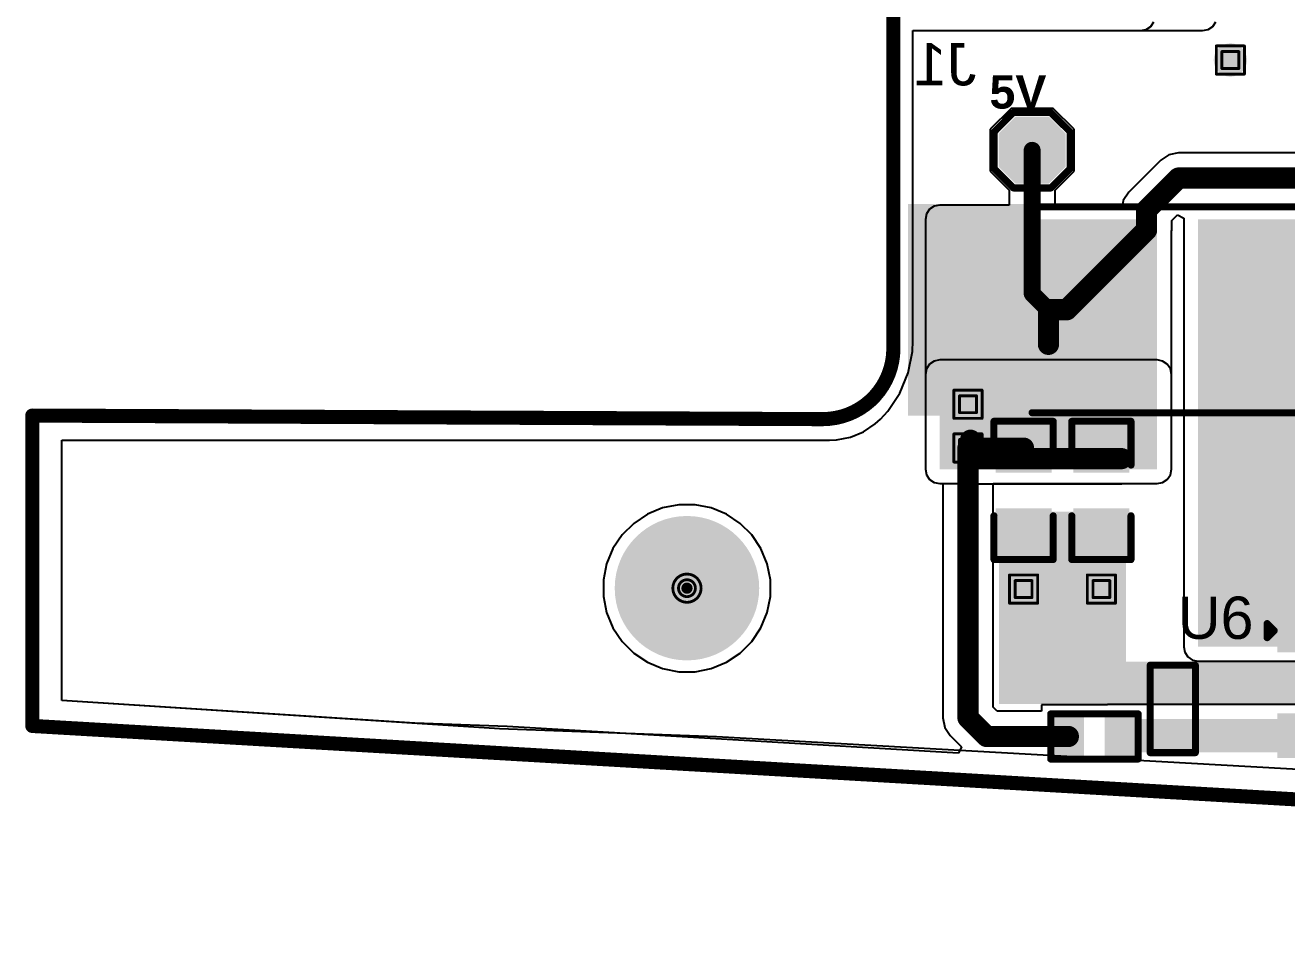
# Model space of a CAD drawing. Header units: inches. Extents: x 0 to 355, y -10 to 78.
# Drawn here: x -0.13 to 22.57, y -3.85 to 12.62 of the extents above; entities that cross this region are included whole.
import ezdxf

# ---------------------------------------------------------------- set-up
doc = ezdxf.new("R2010")
doc.units = ezdxf.units.IN
for name, color, linetype in [('Board Outline', 216, 'Continuous'), ('Bottom Layer', 5, 'Continuous'), ('Bottom Overlay', 54, 'Continuous'), ('Bottom Solder', 6, 'Continuous'), ('Drill Drawing', 1, 'Continuous'), ('Pad Holes', 156, 'Continuous'), ('Top Layer', 1, 'Continuous'), ('Top Overlay', 2, 'Continuous'), ('Top Paste', 8, 'Continuous'), ('Top Solder', 216, 'Continuous'), ('Via Holes', 16, 'Continuous')]:
    doc.layers.add(name, color=color, linetype=linetype)
doc.styles.add('Arial', font='', dxfattribs={"height": 0.2})
doc.styles.add('Arial_Bold', font='', dxfattribs={"height": 0.2})
doc.styles.get('Arial').set_extended_font_data('Arial')
doc.styles.get('Arial_Bold').set_extended_font_data('Arial', bold=True)

# ---------------------------------------------------------------- blocks, each defined once
blk = doc.blocks.new('SMB__7')
at = {"layer": 'Top Layer'}
for points in [[(-3.7, -1.2), (-3.7, 1.2), (-0.9, 1.2), (-0.9, -1.2)], [(0.9, -1.2), (0.9, 1.2), (3.7, 1.2), (3.7, -1.2)]]:
    blk.add_hatch(color=1, dxfattribs=at).paths.add_polyline_path(points)
at = {"layer": 'Top Overlay'}
for points in [[(2.591, 1.245), (4.826, 1.245), (4.826, 1.905), (2.591, 1.905)], [(3.734, -1.651), (4.826, -1.651), (4.826, 1.346), (3.734, 1.346)], [(2.591, -1.905), (4.826, -1.905), (4.826, -1.245), (2.591, -1.245)]]:
    blk.add_hatch(color=2, dxfattribs=at).paths.add_polyline_path(points)
at = {"layer": 'Top Paste'}
for points in [[(-3.7, -1.2), (-3.7, 1.2), (-0.9, 1.2), (-0.9, -1.2)], [(0.9, -1.2), (0.9, 1.2), (3.7, 1.2), (3.7, -1.2)]]:
    blk.add_hatch(color=8, dxfattribs=at).paths.add_polyline_path(points)
at = {"layer": 'Top Solder'}
for points in [[(-3.802, -1.302), (-3.802, 1.302), (-0.798, 1.302), (-0.798, -1.302)], [(0.798, -1.302), (0.798, 1.302), (3.802, 1.302), (3.802, -1.302)]]:
    blk.add_hatch(color=216, dxfattribs=at).paths.add_polyline_path(points)
at = {"layer": 'Top Overlay'}
for points in [[(2.591, 1.854, 0.127, 0.127, 0), (-2.21, 1.854, 0.127, 0.127, 0)], [(-2.21, 1.854, 0.127, 0.127, 0), (-2.21, 1.397, 0.127, 0.127, 0)], [(-2.21, -1.397, 0.127, 0.127, 0), (-2.21, -1.854, 0.127, 0.127, 0)], [(2.591, -1.854, 0.127, 0.127, 0), (-2.21, -1.854, 0.127, 0.127, 0)]]:
    blk.add_lwpolyline(points, format="xyseb", dxfattribs=at)
for points in [[(-2.242, 1.854, 0.0635, 0.0635, 1), (-2.178, 1.854, 0.0635, 0.0635, 1)], [(-2.242, 1.854, 0.0635, 0.0635, 1), (-2.178, 1.854, 0.0635, 0.0635, 1)], [(2.559, 1.854, 0.0635, 0.0635, 1), (2.623, 1.854, 0.0635, 0.0635, 1)], [(-2.242, 1.397, 0.0635, 0.0635, 1), (-2.178, 1.397, 0.0635, 0.0635, 1)], [(-2.242, -1.397, 0.0635, 0.0635, 1), (-2.178, -1.397, 0.0635, 0.0635, 1)], [(-2.242, -1.854, 0.0635, 0.0635, 1), (-2.178, -1.854, 0.0635, 0.0635, 1)], [(-2.242, -1.854, 0.0635, 0.0635, 1), (-2.178, -1.854, 0.0635, 0.0635, 1)], [(2.559, -1.854, 0.0635, 0.0635, 1), (2.623, -1.854, 0.0635, 0.0635, 1)]]:
    blk.add_lwpolyline(points, format="xyseb", close=True, dxfattribs=at)
blk = doc.blocks.new('R___0402_12')
at = {"layer": 'Top Layer'}
for points in [[(-0.699, -0.318), (-0.699, 0.317), (-0.241, 0.317), (-0.241, -0.318)], [(0.241, -0.318), (0.241, 0.317), (0.699, 0.317), (0.699, -0.318)]]:
    blk.add_hatch(color=1, dxfattribs=at).paths.add_polyline_path(points)
at = {"layer": 'Top Paste'}
for points in [[(-0.699, -0.318), (-0.699, 0.317), (-0.241, 0.317), (-0.241, -0.318)], [(0.241, -0.318), (0.241, 0.317), (0.699, 0.317), (0.699, -0.318)]]:
    blk.add_hatch(color=8, dxfattribs=at).paths.add_polyline_path(points)
at = {"layer": 'Top Solder'}
for points in [[(-0.754, -0.373), (-0.754, 0.373), (-0.186, 0.373), (-0.186, -0.373)], [(0.186, -0.373), (0.186, 0.373), (0.754, 0.373), (0.754, -0.373)]]:
    blk.add_hatch(color=216, dxfattribs=at).paths.add_polyline_path(points)
at = {"layer": 'Top Overlay'}
for points in [[(0.787, 0.406, 0.127, 0.127, 0), (-0.787, 0.406, 0.127, 0.127, 0)], [(-0.787, -0.406, 0.127, 0.127, 0), (-0.787, 0.406, 0.127, 0.127, 0)], [(0.787, -0.406, 0.127, 0.127, 0), (0.787, 0.406, 0.127, 0.127, 0)], [(0.787, -0.406, 0.127, 0.127, 0), (-0.787, -0.406, 0.127, 0.127, 0)], [(0.813, -0.432, 0.00323, 0.00323, 0), (-0.813, -0.432, 0.00323, 0.00323, 0)]]:
    blk.add_lwpolyline(points, format="xyseb", dxfattribs=at)
for points in [[(-0.819, 0.406, 0.0635, 0.0635, 1), (-0.756, 0.406, 0.0635, 0.0635, 1)], [(-0.819, 0.406, 0.0635, 0.0635, 1), (-0.756, 0.406, 0.0635, 0.0635, 1)], [(0.756, 0.406, 0.0635, 0.0635, 1), (0.819, 0.406, 0.0635, 0.0635, 1)], [(0.756, 0.406, 0.0635, 0.0635, 1), (0.819, 0.406, 0.0635, 0.0635, 1)], [(-0.819, -0.406, 0.0635, 0.0635, 1), (-0.756, -0.406, 0.0635, 0.0635, 1)], [(-0.819, -0.406, 0.0635, 0.0635, 1), (-0.756, -0.406, 0.0635, 0.0635, 1)], [(-0.814, -0.432, 0.00161, 0.00161, 1), (-0.812, -0.432, 0.00161, 0.00161, 1)], [(0.756, -0.406, 0.0635, 0.0635, 1), (0.819, -0.406, 0.0635, 0.0635, 1)], [(0.756, -0.406, 0.0635, 0.0635, 1), (0.819, -0.406, 0.0635, 0.0635, 1)], [(0.812, -0.432, 0.00161, 0.00161, 1), (0.814, -0.432, 0.00161, 0.00161, 1)]]:
    blk.add_lwpolyline(points, format="xyseb", close=True, dxfattribs=at)
blk = doc.blocks.new('IND_1210_13')
at = {"layer": 'Top Layer'}
for points in [[(-2.106, 1.405), (-0.836, 1.405), (-0.836, -1.405), (-2.106, -1.405)], [(0.836, 1.405), (2.106, 1.405), (2.106, -1.405), (0.836, -1.405)]]:
    blk.add_hatch(color=1, dxfattribs=at).paths.add_polyline_path(points)
at = {"layer": 'Top Paste'}
for points in [[(-2.106, 1.405), (-0.836, 1.405), (-0.836, -1.405), (-2.106, -1.405)], [(0.836, 1.405), (2.106, 1.405), (2.106, -1.405), (0.836, -1.405)]]:
    blk.add_hatch(color=8, dxfattribs=at).paths.add_polyline_path(points)
at = {"layer": 'Top Solder'}
for points in [[(-2.208, 1.507), (-0.734, 1.507), (-0.734, -1.507), (-2.208, -1.507)], [(0.734, 1.507), (2.208, 1.507), (2.208, -1.507), (0.734, -1.507)]]:
    blk.add_hatch(color=216, dxfattribs=at).paths.add_polyline_path(points)
at = {"layer": 'Top Overlay'}
for points in [[(0.52, 1.4, 0.127, 0.127, 0), (-0.52, 1.4, 0.127, 0.127, 0)], [(0.52, -1.4, 0.127, 0.127, 0), (-0.52, -1.4, 0.127, 0.127, 0)]]:
    blk.add_lwpolyline(points, format="xyseb", dxfattribs=at)
for points in [[(-0.552, 1.4, 0.0635, 0.0635, 1), (-0.488, 1.4, 0.0635, 0.0635, 1)], [(0.488, 1.4, 0.0635, 0.0635, 1), (0.552, 1.4, 0.0635, 0.0635, 1)], [(-0.552, -1.4, 0.0635, 0.0635, 1), (-0.488, -1.4, 0.0635, 0.0635, 1)], [(0.488, -1.4, 0.0635, 0.0635, 1), (0.552, -1.4, 0.0635, 0.0635, 1)]]:
    blk.add_lwpolyline(points, format="xyseb", close=True, dxfattribs=at)
blk = doc.blocks.new('SOT_23_5_17')
at = {"layer": 'Top Layer'}
for points in [[(-1.85, 1.25), (-0.75, 1.25), (-0.75, 0.65), (-1.85, 0.65)], [(0.75, 1.25), (1.85, 1.25), (1.85, 0.65), (0.75, 0.65)], [(-1.85, 0.3), (-0.75, 0.3), (-0.75, -0.3), (-1.85, -0.3)], [(-1.85, -0.65), (-0.75, -0.65), (-0.75, -1.25), (-1.85, -1.25)], [(0.75, -0.65), (1.85, -0.65), (1.85, -1.25), (0.75, -1.25)]]:
    blk.add_hatch(color=1, dxfattribs=at).paths.add_polyline_path(points)
at = {"layer": 'Top Paste'}
for points in [[(-1.85, 1.25), (-0.75, 1.25), (-0.75, 0.65), (-1.85, 0.65)], [(0.75, 1.25), (1.85, 1.25), (1.85, 0.65), (0.75, 0.65)], [(-1.85, 0.3), (-0.75, 0.3), (-0.75, -0.3), (-1.85, -0.3)], [(-1.85, -0.65), (-0.75, -0.65), (-0.75, -1.25), (-1.85, -1.25)], [(0.75, -0.65), (1.85, -0.65), (1.85, -1.25), (0.75, -1.25)]]:
    blk.add_hatch(color=8, dxfattribs=at).paths.add_polyline_path(points)
at = {"layer": 'Top Solder'}
for points in [[(-1.952, 1.352), (-0.648, 1.352), (-0.648, 0.548), (-1.952, 0.548)], [(0.648, 1.352), (1.952, 1.352), (1.952, 0.548), (0.648, 0.548)], [(-1.952, 0.402), (-0.648, 0.402), (-0.648, -0.402), (-1.952, -0.402)], [(-1.952, -0.548), (-0.648, -0.548), (-0.648, -1.352), (-1.952, -1.352)], [(0.648, -0.548), (1.952, -0.548), (1.952, -1.352), (0.648, -1.352)]]:
    blk.add_hatch(color=216, dxfattribs=at).paths.add_polyline_path(points)
at = {"layer": 'Top Overlay'}
for points in [[(-0.879, 1.499, 0.127, 0.127, 0), (0.874, 1.499, 0.127, 0.127, 0)], [(-0.879, 1.399, 0.127, 0.127, 0), (-0.879, 1.499, 0.127, 0.127, 0)], [(0.874, 1.399, 0.127, 0.127, 0), (0.874, 1.499, 0.127, 0.127, 0)], [(-2.134, 1.067, 0.127, 0.127, 0), (-2.007, 0.94, 0.127, 0.127, 0)], [(-2.134, 0.813, 0.127, 0.127, 0), (-2.134, 1.067, 0.127, 0.127, 0)], [(-2.134, 0.813, 0.127, 0.127, 0), (-2.007, 0.94, 0.127, 0.127, 0)], [(0.88, -0.418, 0.127, 0.127, 0), (0.88, 0.44, 0.127, 0.127, 0)], [(-0.879, -1.499, 0.127, 0.127, 0), (-0.879, -1.399, 0.127, 0.127, 0)], [(0.874, -1.499, 0.127, 0.127, 0), (0.874, -1.399, 0.127, 0.127, 0)], [(-0.879, -1.499, 0.127, 0.127, 0), (0.874, -1.499, 0.127, 0.127, 0)]]:
    blk.add_lwpolyline(points, format="xyseb", dxfattribs=at)
for points in [[(-0.911, 1.499, 0.0635, 0.0635, 1), (-0.847, 1.499, 0.0635, 0.0635, 1)], [(-0.911, 1.499, 0.0635, 0.0635, 1), (-0.847, 1.499, 0.0635, 0.0635, 1)], [(-0.911, 1.399, 0.0635, 0.0635, 1), (-0.847, 1.399, 0.0635, 0.0635, 1)], [(0.842, 1.499, 0.0635, 0.0635, 1), (0.905, 1.499, 0.0635, 0.0635, 1)], [(0.842, 1.499, 0.0635, 0.0635, 1), (0.905, 1.499, 0.0635, 0.0635, 1)], [(0.842, 1.399, 0.0635, 0.0635, 1), (0.905, 1.399, 0.0635, 0.0635, 1)], [(-2.165, 1.067, 0.0635, 0.0635, 1), (-2.102, 1.067, 0.0635, 0.0635, 1)], [(-2.165, 1.067, 0.0635, 0.0635, 1), (-2.102, 1.067, 0.0635, 0.0635, 1)], [(-2.038, 0.94, 0.0635, 0.0635, 1), (-1.975, 0.94, 0.0635, 0.0635, 1)], [(-2.038, 0.94, 0.0635, 0.0635, 1), (-1.975, 0.94, 0.0635, 0.0635, 1)], [(-2.165, 0.813, 0.0635, 0.0635, 1), (-2.102, 0.813, 0.0635, 0.0635, 1)], [(-2.165, 0.813, 0.0635, 0.0635, 1), (-2.102, 0.813, 0.0635, 0.0635, 1)], [(0.848, 0.44, 0.0635, 0.0635, 1), (0.912, 0.44, 0.0635, 0.0635, 1)], [(0.848, -0.418, 0.0635, 0.0635, 1), (0.912, -0.418, 0.0635, 0.0635, 1)], [(-0.911, -1.399, 0.0635, 0.0635, 1), (-0.847, -1.399, 0.0635, 0.0635, 1)], [(0.842, -1.399, 0.0635, 0.0635, 1), (0.905, -1.399, 0.0635, 0.0635, 1)], [(-0.911, -1.499, 0.0635, 0.0635, 1), (-0.847, -1.499, 0.0635, 0.0635, 1)], [(-0.911, -1.499, 0.0635, 0.0635, 1), (-0.847, -1.499, 0.0635, 0.0635, 1)], [(0.842, -1.499, 0.0635, 0.0635, 1), (0.905, -1.499, 0.0635, 0.0635, 1)], [(0.842, -1.499, 0.0635, 0.0635, 1), (0.905, -1.499, 0.0635, 0.0635, 1)]]:
    blk.add_lwpolyline(points, format="xyseb", close=True, dxfattribs=at)
blk = doc.blocks.new('R___0402_45')
at = {"layer": 'Top Layer'}
for points in [[(-0.699, -0.318), (-0.699, 0.318), (-0.241, 0.318), (-0.241, -0.318)], [(0.241, -0.318), (0.241, 0.318), (0.699, 0.318), (0.699, -0.318)]]:
    blk.add_hatch(color=1, dxfattribs=at).paths.add_polyline_path(points)
at = {"layer": 'Top Paste'}
for points in [[(-0.699, -0.318), (-0.699, 0.318), (-0.241, 0.318), (-0.241, -0.318)], [(0.241, -0.318), (0.241, 0.318), (0.699, 0.318), (0.699, -0.318)]]:
    blk.add_hatch(color=8, dxfattribs=at).paths.add_polyline_path(points)
at = {"layer": 'Top Solder'}
for points in [[(-0.754, -0.373), (-0.754, 0.373), (-0.186, 0.373), (-0.186, -0.373)], [(0.186, -0.373), (0.186, 0.373), (0.754, 0.373), (0.754, -0.373)]]:
    blk.add_hatch(color=216, dxfattribs=at).paths.add_polyline_path(points)
at = {"layer": 'Top Overlay'}
for points in [[(-0.787, 0.406, 0.127, 0.127, 0), (-0.787, -0.406, 0.127, 0.127, 0)], [(0.787, 0.406, 0.127, 0.127, 0), (-0.787, 0.406, 0.127, 0.127, 0)], [(0.787, 0.406, 0.127, 0.127, 0), (0.787, -0.406, 0.127, 0.127, 0)], [(0.787, -0.406, 0.127, 0.127, 0), (-0.787, -0.406, 0.127, 0.127, 0)], [(0.813, -0.432, 0.00323, 0.00323, 0), (-0.813, -0.432, 0.00323, 0.00323, 0)]]:
    blk.add_lwpolyline(points, format="xyseb", dxfattribs=at)
for points in [[(-0.819, 0.406, 0.0635, 0.0635, 1), (-0.756, 0.406, 0.0635, 0.0635, 1)], [(-0.819, 0.406, 0.0635, 0.0635, 1), (-0.756, 0.406, 0.0635, 0.0635, 1)], [(0.756, 0.406, 0.0635, 0.0635, 1), (0.819, 0.406, 0.0635, 0.0635, 1)], [(0.756, 0.406, 0.0635, 0.0635, 1), (0.819, 0.406, 0.0635, 0.0635, 1)], [(-0.819, -0.406, 0.0635, 0.0635, 1), (-0.756, -0.406, 0.0635, 0.0635, 1)], [(-0.819, -0.406, 0.0635, 0.0635, 1), (-0.756, -0.406, 0.0635, 0.0635, 1)], [(-0.814, -0.432, 0.00161, 0.00161, 1), (-0.812, -0.432, 0.00161, 0.00161, 1)], [(0.756, -0.406, 0.0635, 0.0635, 1), (0.819, -0.406, 0.0635, 0.0635, 1)], [(0.756, -0.406, 0.0635, 0.0635, 1), (0.819, -0.406, 0.0635, 0.0635, 1)], [(0.812, -0.432, 0.00161, 0.00161, 1), (0.814, -0.432, 0.00161, 0.00161, 1)]]:
    blk.add_lwpolyline(points, format="xyseb", close=True, dxfattribs=at)
blk = doc.blocks.new('T____________0_5___63')
at = {"layer": 'Top Layer'}
blk.add_hatch(color=1, dxfattribs=at).paths.add_polyline_path([(0.25, 0.5), (-0.25, 0.5), (-0.5, 0.25), (-0.5, -0.25), (-0.25, -0.5), (0.25, -0.5), (0.5, -0.25), (0.5, 0.25)])
at = {"layer": 'Top Paste'}
blk.add_hatch(color=8, dxfattribs=at).paths.add_polyline_path([(0.25, 0.5), (-0.25, 0.5), (-0.5, 0.25), (-0.5, -0.25), (-0.25, -0.5), (0.25, -0.5), (0.5, -0.25), (0.5, 0.25)])
at = {"layer": 'Top Solder'}
blk.add_hatch(color=216, dxfattribs=at).paths.add_polyline_path([(0.301, 0.602), (-0.301, 0.602), (-0.602, 0.301), (-0.602, -0.301), (-0.301, -0.602), (0.301, -0.602), (0.602, -0.301), (0.602, 0.301)])
at = {"layer": 'Top Overlay'}
for points in [[(-0.682, 0.333, 0.127, 0.127, 0), (-0.336, 0.68, 0.127, 0.127, 0)], [(-0.336, 0.68, 0.127, 0.127, 0), (0.336, 0.68, 0.127, 0.127, 0)], [(0.336, 0.68, 0.127, 0.127, 0), (0.684, 0.332, 0.127, 0.127, 0)], [(-0.682, -0.334, 0.127, 0.127, 0), (-0.682, 0.333, 0.127, 0.127, 0)], [(0.684, -0.33, 0.127, 0.127, 0), (0.684, 0.332, 0.127, 0.127, 0)], [(-0.682, -0.334, 0.127, 0.127, 0), (-0.337, -0.679, 0.127, 0.127, 0)], [(0.335, -0.679, 0.127, 0.127, 0), (0.684, -0.33, 0.127, 0.127, 0)], [(-0.337, -0.679, 0.127, 0.127, 0), (0.335, -0.679, 0.127, 0.127, 0)]]:
    blk.add_lwpolyline(points, format="xyseb", dxfattribs=at)
for points in [[(-0.367, 0.68, 0.0635, 0.0635, 1), (-0.304, 0.68, 0.0635, 0.0635, 1)], [(-0.367, 0.68, 0.0635, 0.0635, 1), (-0.304, 0.68, 0.0635, 0.0635, 1)], [(0.305, 0.68, 0.0635, 0.0635, 1), (0.368, 0.68, 0.0635, 0.0635, 1)], [(0.305, 0.68, 0.0635, 0.0635, 1), (0.368, 0.68, 0.0635, 0.0635, 1)], [(-0.714, 0.333, 0.0635, 0.0635, 1), (-0.65, 0.333, 0.0635, 0.0635, 1)], [(-0.714, 0.333, 0.0635, 0.0635, 1), (-0.65, 0.333, 0.0635, 0.0635, 1)], [(0.652, 0.332, 0.0635, 0.0635, 1), (0.715, 0.332, 0.0635, 0.0635, 1)], [(0.652, 0.332, 0.0635, 0.0635, 1), (0.715, 0.332, 0.0635, 0.0635, 1)], [(-0.714, -0.334, 0.0635, 0.0635, 1), (-0.65, -0.334, 0.0635, 0.0635, 1)], [(-0.714, -0.334, 0.0635, 0.0635, 1), (-0.65, -0.334, 0.0635, 0.0635, 1)], [(0.652, -0.33, 0.0635, 0.0635, 1), (0.715, -0.33, 0.0635, 0.0635, 1)], [(0.652, -0.33, 0.0635, 0.0635, 1), (0.715, -0.33, 0.0635, 0.0635, 1)], [(-0.369, -0.679, 0.0635, 0.0635, 1), (-0.306, -0.679, 0.0635, 0.0635, 1)], [(-0.369, -0.679, 0.0635, 0.0635, 1), (-0.306, -0.679, 0.0635, 0.0635, 1)], [(0.303, -0.679, 0.0635, 0.0635, 1), (0.367, -0.679, 0.0635, 0.0635, 1)], [(0.303, -0.679, 0.0635, 0.0635, 1), (0.367, -0.679, 0.0635, 0.0635, 1)]]:
    blk.add_lwpolyline(points, format="xyseb", close=True, dxfattribs=at)
blk = doc.blocks.new('C___0603_79')
at = {"layer": 'Top Layer'}
for points in [[(-0.381, 0.445), (-0.381, -0.445), (-1.143, -0.445), (-1.143, 0.445)], [(1.143, 0.445), (1.143, -0.445), (0.381, -0.445), (0.381, 0.445)]]:
    blk.add_hatch(color=1, dxfattribs=at).paths.add_polyline_path(points)
at = {"layer": 'Top Paste'}
for points in [[(-0.381, 0.445), (-0.381, -0.445), (-1.143, -0.445), (-1.143, 0.445)], [(1.143, 0.445), (1.143, -0.445), (0.381, -0.445), (0.381, 0.445)]]:
    blk.add_hatch(color=8, dxfattribs=at).paths.add_polyline_path(points)
at = {"layer": 'Top Solder'}
for points in [[(-0.321, 0.504), (-0.321, -0.504), (-1.203, -0.504), (-1.203, 0.504)], [(1.203, 0.504), (1.203, -0.504), (0.321, -0.504), (0.321, 0.504)]]:
    blk.add_hatch(color=216, dxfattribs=at).paths.add_polyline_path(points)
at = {"layer": 'Top Overlay'}
for points in [[(-1.245, 0.533, 0.127, 0.127, 0), (-0.457, 0.533, 0.127, 0.127, 0)], [(-1.245, 0.533, 0.127, 0.127, 0), (-1.245, -0.533, 0.127, 0.127, 0)], [(0.457, 0.533, 0.127, 0.127, 0), (1.245, 0.533, 0.127, 0.127, 0)], [(1.245, 0.533, 0.127, 0.127, 0), (1.245, -0.533, 0.127, 0.127, 0)], [(-1.245, -0.533, 0.127, 0.127, 0), (-0.457, -0.533, 0.127, 0.127, 0)], [(0.457, -0.533, 0.127, 0.127, 0), (1.245, -0.533, 0.127, 0.127, 0)]]:
    blk.add_lwpolyline(points, format="xyseb", dxfattribs=at)
for points in [[(-1.276, 0.533, 0.0635, 0.0635, 1), (-1.213, 0.533, 0.0635, 0.0635, 1)], [(-1.276, 0.533, 0.0635, 0.0635, 1), (-1.213, 0.533, 0.0635, 0.0635, 1)], [(-0.489, 0.533, 0.0635, 0.0635, 1), (-0.425, 0.533, 0.0635, 0.0635, 1)], [(0.425, 0.533, 0.0635, 0.0635, 1), (0.489, 0.533, 0.0635, 0.0635, 1)], [(1.213, 0.533, 0.0635, 0.0635, 1), (1.276, 0.533, 0.0635, 0.0635, 1)], [(1.213, 0.533, 0.0635, 0.0635, 1), (1.276, 0.533, 0.0635, 0.0635, 1)], [(-1.276, -0.533, 0.0635, 0.0635, 1), (-1.213, -0.533, 0.0635, 0.0635, 1)], [(-1.276, -0.533, 0.0635, 0.0635, 1), (-1.213, -0.533, 0.0635, 0.0635, 1)], [(-0.489, -0.533, 0.0635, 0.0635, 1), (-0.425, -0.533, 0.0635, 0.0635, 1)], [(0.425, -0.533, 0.0635, 0.0635, 1), (0.489, -0.533, 0.0635, 0.0635, 1)], [(1.213, -0.533, 0.0635, 0.0635, 1), (1.276, -0.533, 0.0635, 0.0635, 1)], [(1.213, -0.533, 0.0635, 0.0635, 1), (1.276, -0.533, 0.0635, 0.0635, 1)]]:
    blk.add_lwpolyline(points, format="xyseb", close=True, dxfattribs=at)
blk = doc.blocks.new('C___0603_80')
at = {"layer": 'Top Layer'}
for points in [[(-0.381, 0.445), (-0.381, -0.445), (-1.143, -0.445), (-1.143, 0.445)], [(1.143, 0.445), (1.143, -0.445), (0.381, -0.445), (0.381, 0.445)]]:
    blk.add_hatch(color=1, dxfattribs=at).paths.add_polyline_path(points)
at = {"layer": 'Top Paste'}
for points in [[(-0.381, 0.445), (-0.381, -0.445), (-1.143, -0.445), (-1.143, 0.445)], [(1.143, 0.445), (1.143, -0.445), (0.381, -0.445), (0.381, 0.445)]]:
    blk.add_hatch(color=8, dxfattribs=at).paths.add_polyline_path(points)
at = {"layer": 'Top Solder'}
for points in [[(-0.321, 0.504), (-0.321, -0.504), (-1.203, -0.504), (-1.203, 0.504)], [(1.203, 0.504), (1.203, -0.504), (0.321, -0.504), (0.321, 0.504)]]:
    blk.add_hatch(color=216, dxfattribs=at).paths.add_polyline_path(points)
at = {"layer": 'Top Overlay'}
for points in [[(-1.245, 0.533, 0.127, 0.127, 0), (-0.457, 0.533, 0.127, 0.127, 0)], [(-1.245, 0.533, 0.127, 0.127, 0), (-1.245, -0.533, 0.127, 0.127, 0)], [(0.457, 0.533, 0.127, 0.127, 0), (1.245, 0.533, 0.127, 0.127, 0)], [(1.245, 0.533, 0.127, 0.127, 0), (1.245, -0.533, 0.127, 0.127, 0)], [(-1.245, -0.533, 0.127, 0.127, 0), (-0.457, -0.533, 0.127, 0.127, 0)], [(0.457, -0.533, 0.127, 0.127, 0), (1.245, -0.533, 0.127, 0.127, 0)]]:
    blk.add_lwpolyline(points, format="xyseb", dxfattribs=at)
for points in [[(-1.276, 0.533, 0.0635, 0.0635, 1), (-1.213, 0.533, 0.0635, 0.0635, 1)], [(-1.276, 0.533, 0.0635, 0.0635, 1), (-1.213, 0.533, 0.0635, 0.0635, 1)], [(-0.489, 0.533, 0.0635, 0.0635, 1), (-0.425, 0.533, 0.0635, 0.0635, 1)], [(0.425, 0.533, 0.0635, 0.0635, 1), (0.489, 0.533, 0.0635, 0.0635, 1)], [(1.213, 0.533, 0.0635, 0.0635, 1), (1.276, 0.533, 0.0635, 0.0635, 1)], [(1.213, 0.533, 0.0635, 0.0635, 1), (1.276, 0.533, 0.0635, 0.0635, 1)], [(-1.276, -0.533, 0.0635, 0.0635, 1), (-1.213, -0.533, 0.0635, 0.0635, 1)], [(-1.276, -0.533, 0.0635, 0.0635, 1), (-1.213, -0.533, 0.0635, 0.0635, 1)], [(-0.489, -0.533, 0.0635, 0.0635, 1), (-0.425, -0.533, 0.0635, 0.0635, 1)], [(0.425, -0.533, 0.0635, 0.0635, 1), (0.489, -0.533, 0.0635, 0.0635, 1)], [(1.213, -0.533, 0.0635, 0.0635, 1), (1.276, -0.533, 0.0635, 0.0635, 1)], [(1.213, -0.533, 0.0635, 0.0635, 1), (1.276, -0.533, 0.0635, 0.0635, 1)]]:
    blk.add_lwpolyline(points, format="xyseb", close=True, dxfattribs=at)

msp = doc.modelspace()

# ---------------------------------------------------------------- hatches: boundary and pattern name
at = {"layer": 'Bottom Layer'}
h = msp.add_hatch(color=5, dxfattribs=at)
edge = h.paths.add_edge_path()
edge.add_arc((21.558, 11.989), 0.3, 0, 360)
msp.add_hatch(color=5, dxfattribs=at).paths.add_polyline_path([(16.329, 4.621), (20.24, 4.621), (20.24, 6.33), (16.329, 6.33)])
h = msp.add_hatch(color=5, dxfattribs=at)
edge = h.paths.add_edge_path()
edge.add_arc((16.837, 5.792), 0.3, 0, 360)
h = msp.add_hatch(color=5, dxfattribs=at)
edge = h.paths.add_edge_path()
edge.add_arc((16.837, 5.004), 0.3, 0, 360)
h = msp.add_hatch(color=5, dxfattribs=at)
edge = h.paths.add_edge_path()
edge.add_arc((17.837, 2.464), 0.3, 0, 360)
h = msp.add_hatch(color=5, dxfattribs=at)
edge = h.paths.add_edge_path()
edge.add_arc((19.237, 2.464), 0.3, 0, 360)
at = {"layer": 'Bottom Solder'}
h = msp.add_hatch(color=6, dxfattribs=at)
edge = h.paths.add_edge_path()
edge.add_arc((11.78, 2.48), 0.102, 0, 360)
at = {"layer": 'Pad Holes'}
h = msp.add_hatch(color=7, dxfattribs=at)
edge = h.paths.add_edge_path()
edge.add_arc((11.78, 2.48), 1.3, 0, 360)
at = {"layer": 'Top Layer'}
h = msp.add_hatch(color=1, dxfattribs=at)
edge = h.paths.add_edge_path()
edge.add_arc((21.558, 11.989), 0.3, 0, 360)
for points in [[(16.329, 4.621), (20.24, 4.621), (20.24, 9.119), (16.329, 9.119)], [(20.977, 1.426), (24.282, 1.426), (24.282, 9.119), (20.977, 9.119)], [(17.393, 0.395), (19.682, 0.395), (19.682, 3.859), (17.393, 3.859)], [(17.393, 0.395), (27.875, 0.395), (27.875, 1.157), (17.393, 1.157)], [(19.354, -0.474), (23.603, -0.474), (23.603, 0.126), (19.354, 0.126)]]:
    msp.add_hatch(color=1, dxfattribs=at).paths.add_polyline_path(points)
h = msp.add_hatch(color=1, dxfattribs=at)
edge = h.paths.add_edge_path()
edge.add_arc((16.837, 5.792), 0.3, 0, 360)
h = msp.add_hatch(color=1, dxfattribs=at)
edge = h.paths.add_edge_path()
edge.add_arc((16.837, 5.004), 0.3, 0, 360)
h = msp.add_hatch(color=1, dxfattribs=at)
edge = h.paths.add_edge_path()
edge.add_arc((17.837, 2.464), 0.3, 0, 360)
h = msp.add_hatch(color=1, dxfattribs=at)
edge = h.paths.add_edge_path()
edge.add_arc((19.237, 2.464), 0.3, 0, 360)
at = {"layer": 'Top Solder'}
h = msp.add_hatch(color=216, dxfattribs=at)
edge = h.paths.add_edge_path()
edge.add_arc((11.78, 2.48), 0.102, 0, 360)
at = {"layer": 'Via Holes'}
h = msp.add_hatch(color=7, dxfattribs=at)
edge = h.paths.add_edge_path()
edge.add_arc((21.558, 11.989), 0.15, 0, 360)
h = msp.add_hatch(color=7, dxfattribs=at)
edge = h.paths.add_edge_path()
edge.add_arc((16.837, 5.792), 0.15, 0, 360)
h = msp.add_hatch(color=7, dxfattribs=at)
edge = h.paths.add_edge_path()
edge.add_arc((16.837, 5.004), 0.15, 0, 360)
h = msp.add_hatch(color=7, dxfattribs=at)
edge = h.paths.add_edge_path()
edge.add_arc((17.837, 2.464), 0.15, 0, 360)
h = msp.add_hatch(color=7, dxfattribs=at)
edge = h.paths.add_edge_path()
edge.add_arc((19.237, 2.464), 0.15, 0, 360)

# ---------------------------------------------------------------- linework, layer by layer
at = {"layer": 'Board Outline'}
for points in [[(15.494, 6.795, 0.254, 0.254, 0), (15.494, 28.765, 0.254, 0.254, 0)], [(15.494, 6.795, 0.254, 0.254, -0.414403), (14.224, 5.524, 0.254, 0.254, 0)], [(0, 0.003, 0.254, 0.254, 0), (0, 5.588, 0.254, 0.254, 0)], [(0, 5.588, 0.254, 0.254, 0), (14.224, 5.523, 0.254, 0.254, 0)], [(0, 0, 0.254, 0.254, 0), (64.008, -3.723, 0.254, 0.254, 0)]]:
    msp.add_lwpolyline(points, format="xyseb", dxfattribs=at)
for points in [[(15.431, 6.795, 0.127, 0.127, 1), (15.558, 6.795, 0.127, 0.127, 1)], [(15.431, 6.795, 0.127, 0.127, 1), (15.558, 6.795, 0.127, 0.127, 1)], [(-0.063, 5.588, 0.127, 0.127, 1), (0.064, 5.588, 0.127, 0.127, 1)], [(-0.063, 5.588, 0.127, 0.127, 1), (0.064, 5.588, 0.127, 0.127, 1)], [(14.161, 5.524, 0.127, 0.127, 1), (14.288, 5.524, 0.127, 0.127, 1)], [(14.161, 5.523, 0.127, 0.127, 1), (14.288, 5.523, 0.127, 0.127, 1)], [(-0.063, 0.003, 0.127, 0.127, 1), (0.064, 0.003, 0.127, 0.127, 1)], [(-0.063, 0, 0.127, 0.127, 1), (0.064, 0, 0.127, 0.127, 1)], [(0.003, 0, 0.00635, 0.00635, 1), (-0.003, 0, 0.00635, 0.00635, 1)], [(-0.005, 0, 0.00317, 0.00317, 1), (-0.002, 0, 0.00317, 0.00317, 1)], [(0.002, 0, 0.00317, 0.00317, 1), (0.005, 0, 0.00317, 0.00317, 1)]]:
    msp.add_lwpolyline(points, format="xyseb", close=True, dxfattribs=at)
at = {"layer": 'Bottom Layer'}
for p, q in [((15.846, 6.934), (15.846, 12.518)), ((15.846, 12.518), (19.943, 12.518)), ((19.943, 12.518), (20.042, 12.538)), ((20.042, 12.538), (20.126, 12.594)), ((20.126, 12.594), (20.182, 12.678)), ((15.837, 6.739), (15.846, 6.934)), ((15.76, 6.355), (15.837, 6.739)), ((16.329, 6.589), (16.23, 6.569)), ((20.24, 6.589), (16.329, 6.589)), ((20.339, 6.569), (20.24, 6.589)), ((16.089, 6.429), (16.07, 6.33)), ((16.146, 6.513), (16.089, 6.429)), ((16.23, 6.569), (16.146, 6.513)), ((20.423, 6.513), (20.339, 6.569)), ((20.48, 6.429), (20.423, 6.513)), ((20.499, 6.33), (20.48, 6.429)), ((15.611, 5.994), (15.76, 6.355)), ((16.07, 6.33), (16.07, 4.621)), ((20.499, 4.621), (20.499, 6.33)), ((15.393, 5.669), (15.611, 5.994)), ((15.168, 5.439), (15.262, 5.524)), ((15.262, 5.524), (15.393, 5.669)), ((15.262, 5.524), (15.262, 5.524)), ((15.262, 5.524), (15.262, 5.524)), ((14.721, 5.2), (14.956, 5.297)), ((14.956, 5.297), (15.168, 5.439)), ((0.53, 0.458), (0.53, 5.144)), ((0.53, 5.144), (14.345, 5.144)), ((14.345, 5.144), (14.472, 5.15)), ((14.472, 5.15), (14.721, 5.2)), ((16.07, 4.621), (16.089, 4.522)), ((20.48, 4.522), (20.499, 4.621)), ((16.089, 4.522), (16.146, 4.438)), ((16.146, 4.438), (16.23, 4.382)), ((16.23, 4.382), (16.329, 4.362)), ((16.329, 4.362), (17.01, 4.362)), ((17.01, 4.362), (17.029, 4.359)), ((17.029, 4.359), (19.6, 4.359)), ((19.6, 4.359), (19.619, 4.362)), ((19.619, 4.362), (20.24, 4.362)), ((20.24, 4.362), (20.339, 4.382)), ((20.339, 4.382), (20.423, 4.438)), ((20.423, 4.438), (20.48, 4.522)), ((11.342, 3.925), (11.068, 3.812)), ((11.632, 3.983), (11.342, 3.925)), ((11.928, 3.983), (11.632, 3.983)), ((12.218, 3.925), (11.928, 3.983)), ((12.492, 3.812), (12.218, 3.925)), ((10.822, 3.647), (10.613, 3.438)), ((11.068, 3.812), (10.822, 3.647)), ((12.738, 3.647), (12.492, 3.812)), ((12.947, 3.438), (12.738, 3.647)), ((10.613, 3.438), (10.448, 3.192)), ((13.112, 3.192), (12.947, 3.438)), ((10.448, 3.192), (10.335, 2.918)), ((13.225, 2.918), (13.112, 3.192)), ((10.335, 2.918), (10.277, 2.628)), ((13.283, 2.628), (13.225, 2.918)), ((10.277, 2.628), (10.277, 2.332)), ((13.283, 2.332), (13.283, 2.628)), ((10.277, 2.332), (10.335, 2.042)), ((13.225, 2.042), (13.283, 2.332)), ((10.335, 2.042), (10.448, 1.768)), ((13.112, 1.768), (13.225, 2.042)), ((10.448, 1.768), (10.613, 1.522)), ((12.947, 1.522), (13.112, 1.768)), ((10.613, 1.522), (10.822, 1.313)), ((12.738, 1.313), (12.947, 1.522)), ((10.822, 1.313), (11.068, 1.148)), ((11.068, 1.148), (11.342, 1.035)), ((12.218, 1.035), (12.492, 1.148)), ((12.492, 1.148), (12.738, 1.313)), ((11.342, 1.035), (11.632, 0.977)), ((11.632, 0.977), (11.928, 0.977)), ((11.928, 0.977), (12.218, 1.035)), ((8.404, -0.05), (0.53, 0.458)), ((12.313, -0.194), (8.404, -0.05)), ((39.914, -1.757), (12.313, -0.194))]:
    msp.add_line(p, q, dxfattribs=at)
for points in [[(16.837, 5.004, 0.381, 0.381, 0), (17.029, 4.812, 0.381, 0.381, 0)], [(17.029, 4.812, 0.381, 0.381, 0), (19.6, 4.812, 0.381, 0.381, 0)]]:
    msp.add_lwpolyline(points, format="xyseb", dxfattribs=at)
for points in [[(16.741, 5.004, 0.191, 0.191, 1), (16.932, 5.004, 0.191, 0.191, 1)], [(16.934, 4.812, 0.191, 0.191, 1), (17.124, 4.812, 0.191, 0.191, 1)], [(16.934, 4.812, 0.191, 0.191, 1), (17.124, 4.812, 0.191, 0.191, 1)], [(19.505, 4.812, 0.191, 0.191, 1), (19.695, 4.812, 0.191, 0.191, 1)]]:
    msp.add_lwpolyline(points, format="xyseb", close=True, dxfattribs=at)
at = {"layer": 'Drill Drawing'}
for points in [[(21.304, 12.243, 0.0508, 0.0508, 0), (21.812, 12.243, 0.0508, 0.0508, 0)], [(21.304, 11.735, 0.0508, 0.0508, 0), (21.304, 12.243, 0.0508, 0.0508, 0)], [(21.812, 11.735, 0.0508, 0.0508, 0), (21.812, 12.243, 0.0508, 0.0508, 0)], [(21.405, 12.141, 0.0508, 0.0508, 0), (21.71, 12.141, 0.0508, 0.0508, 0)], [(21.405, 11.836, 0.0508, 0.0508, 0), (21.405, 12.141, 0.0508, 0.0508, 0)], [(21.71, 11.836, 0.0508, 0.0508, 0), (21.71, 12.141, 0.0508, 0.0508, 0)], [(21.405, 11.836, 0.0508, 0.0508, 0), (21.71, 11.836, 0.0508, 0.0508, 0)], [(21.304, 11.735, 0.0508, 0.0508, 0), (21.812, 11.735, 0.0508, 0.0508, 0)], [(16.583, 6.046, 0.0508, 0.0508, 0), (17.091, 6.046, 0.0508, 0.0508, 0)], [(16.583, 5.538, 0.0508, 0.0508, 0), (16.583, 6.046, 0.0508, 0.0508, 0)], [(16.684, 5.944, 0.0508, 0.0508, 0), (16.989, 5.944, 0.0508, 0.0508, 0)], [(16.684, 5.639, 0.0508, 0.0508, 0), (16.684, 5.944, 0.0508, 0.0508, 0)], [(16.989, 5.639, 0.0508, 0.0508, 0), (16.989, 5.944, 0.0508, 0.0508, 0)], [(17.091, 5.538, 0.0508, 0.0508, 0), (17.091, 6.046, 0.0508, 0.0508, 0)], [(16.583, 5.538, 0.0508, 0.0508, 0), (17.091, 5.538, 0.0508, 0.0508, 0)], [(16.684, 5.639, 0.0508, 0.0508, 0), (16.989, 5.639, 0.0508, 0.0508, 0)], [(16.583, 5.258, 0.0508, 0.0508, 0), (17.091, 5.258, 0.0508, 0.0508, 0)], [(16.583, 4.75, 0.0508, 0.0508, 0), (16.583, 5.258, 0.0508, 0.0508, 0)], [(17.091, 4.75, 0.0508, 0.0508, 0), (17.091, 5.258, 0.0508, 0.0508, 0)], [(16.684, 5.157, 0.0508, 0.0508, 0), (16.989, 5.157, 0.0508, 0.0508, 0)], [(16.684, 4.852, 0.0508, 0.0508, 0), (16.684, 5.157, 0.0508, 0.0508, 0)], [(16.989, 4.852, 0.0508, 0.0508, 0), (16.989, 5.157, 0.0508, 0.0508, 0)], [(16.583, 4.75, 0.0508, 0.0508, 0), (17.091, 4.75, 0.0508, 0.0508, 0)], [(16.684, 4.852, 0.0508, 0.0508, 0), (16.989, 4.852, 0.0508, 0.0508, 0)], [(17.583, 2.718, 0.0508, 0.0508, 0), (18.091, 2.718, 0.0508, 0.0508, 0)], [(17.583, 2.21, 0.0508, 0.0508, 0), (17.583, 2.718, 0.0508, 0.0508, 0)], [(18.091, 2.21, 0.0508, 0.0508, 0), (18.091, 2.718, 0.0508, 0.0508, 0)], [(18.983, 2.718, 0.0508, 0.0508, 0), (19.491, 2.718, 0.0508, 0.0508, 0)], [(18.983, 2.21, 0.0508, 0.0508, 0), (18.983, 2.718, 0.0508, 0.0508, 0)], [(19.491, 2.21, 0.0508, 0.0508, 0), (19.491, 2.718, 0.0508, 0.0508, 0)], [(17.685, 2.617, 0.0508, 0.0508, 0), (17.989, 2.617, 0.0508, 0.0508, 0)], [(17.685, 2.312, 0.0508, 0.0508, 0), (17.685, 2.617, 0.0508, 0.0508, 0)], [(17.989, 2.312, 0.0508, 0.0508, 0), (17.989, 2.617, 0.0508, 0.0508, 0)], [(19.085, 2.617, 0.0508, 0.0508, 0), (19.389, 2.617, 0.0508, 0.0508, 0)], [(19.085, 2.312, 0.0508, 0.0508, 0), (19.085, 2.617, 0.0508, 0.0508, 0)], [(19.389, 2.312, 0.0508, 0.0508, 0), (19.389, 2.617, 0.0508, 0.0508, 0)], [(17.685, 2.312, 0.0508, 0.0508, 0), (17.989, 2.312, 0.0508, 0.0508, 0)], [(19.085, 2.312, 0.0508, 0.0508, 0), (19.389, 2.312, 0.0508, 0.0508, 0)], [(17.583, 2.21, 0.0508, 0.0508, 0), (18.091, 2.21, 0.0508, 0.0508, 0)], [(18.983, 2.21, 0.0508, 0.0508, 0), (19.491, 2.21, 0.0508, 0.0508, 0)]]:
    msp.add_lwpolyline(points, format="xyseb", dxfattribs=at)
for points in [[(21.291, 12.243, 0.0254, 0.0254, 1), (21.316, 12.243, 0.0254, 0.0254, 1)], [(21.291, 12.243, 0.0254, 0.0254, 1), (21.316, 12.243, 0.0254, 0.0254, 1)], [(21.799, 12.243, 0.0254, 0.0254, 1), (21.824, 12.243, 0.0254, 0.0254, 1)], [(21.799, 12.243, 0.0254, 0.0254, 1), (21.824, 12.243, 0.0254, 0.0254, 1)], [(21.392, 12.141, 0.0254, 0.0254, 1), (21.418, 12.141, 0.0254, 0.0254, 1)], [(21.392, 12.141, 0.0254, 0.0254, 1), (21.418, 12.141, 0.0254, 0.0254, 1)], [(21.697, 12.141, 0.0254, 0.0254, 1), (21.723, 12.141, 0.0254, 0.0254, 1)], [(21.697, 12.141, 0.0254, 0.0254, 1), (21.723, 12.141, 0.0254, 0.0254, 1)], [(21.392, 11.836, 0.0254, 0.0254, 1), (21.418, 11.836, 0.0254, 0.0254, 1)], [(21.392, 11.836, 0.0254, 0.0254, 1), (21.418, 11.836, 0.0254, 0.0254, 1)], [(21.697, 11.836, 0.0254, 0.0254, 1), (21.723, 11.836, 0.0254, 0.0254, 1)], [(21.697, 11.836, 0.0254, 0.0254, 1), (21.723, 11.836, 0.0254, 0.0254, 1)], [(21.291, 11.735, 0.0254, 0.0254, 1), (21.316, 11.735, 0.0254, 0.0254, 1)], [(21.291, 11.735, 0.0254, 0.0254, 1), (21.316, 11.735, 0.0254, 0.0254, 1)], [(21.799, 11.735, 0.0254, 0.0254, 1), (21.824, 11.735, 0.0254, 0.0254, 1)], [(21.799, 11.735, 0.0254, 0.0254, 1), (21.824, 11.735, 0.0254, 0.0254, 1)], [(16.57, 6.046, 0.0254, 0.0254, 1), (16.595, 6.046, 0.0254, 0.0254, 1)], [(16.57, 6.046, 0.0254, 0.0254, 1), (16.595, 6.046, 0.0254, 0.0254, 1)], [(16.672, 5.944, 0.0254, 0.0254, 1), (16.697, 5.944, 0.0254, 0.0254, 1)], [(16.672, 5.944, 0.0254, 0.0254, 1), (16.697, 5.944, 0.0254, 0.0254, 1)], [(16.976, 5.944, 0.0254, 0.0254, 1), (17.002, 5.944, 0.0254, 0.0254, 1)], [(16.976, 5.944, 0.0254, 0.0254, 1), (17.002, 5.944, 0.0254, 0.0254, 1)], [(17.078, 6.046, 0.0254, 0.0254, 1), (17.103, 6.046, 0.0254, 0.0254, 1)], [(17.078, 6.046, 0.0254, 0.0254, 1), (17.103, 6.046, 0.0254, 0.0254, 1)], [(16.57, 5.538, 0.0254, 0.0254, 1), (16.595, 5.538, 0.0254, 0.0254, 1)], [(16.57, 5.538, 0.0254, 0.0254, 1), (16.595, 5.538, 0.0254, 0.0254, 1)], [(16.672, 5.639, 0.0254, 0.0254, 1), (16.697, 5.639, 0.0254, 0.0254, 1)], [(16.672, 5.639, 0.0254, 0.0254, 1), (16.697, 5.639, 0.0254, 0.0254, 1)], [(16.976, 5.639, 0.0254, 0.0254, 1), (17.002, 5.639, 0.0254, 0.0254, 1)], [(16.976, 5.639, 0.0254, 0.0254, 1), (17.002, 5.639, 0.0254, 0.0254, 1)], [(17.078, 5.538, 0.0254, 0.0254, 1), (17.103, 5.538, 0.0254, 0.0254, 1)], [(17.078, 5.538, 0.0254, 0.0254, 1), (17.103, 5.538, 0.0254, 0.0254, 1)], [(16.57, 5.258, 0.0254, 0.0254, 1), (16.595, 5.258, 0.0254, 0.0254, 1)], [(16.57, 5.258, 0.0254, 0.0254, 1), (16.595, 5.258, 0.0254, 0.0254, 1)], [(17.078, 5.258, 0.0254, 0.0254, 1), (17.103, 5.258, 0.0254, 0.0254, 1)], [(17.078, 5.258, 0.0254, 0.0254, 1), (17.103, 5.258, 0.0254, 0.0254, 1)], [(16.672, 5.157, 0.0254, 0.0254, 1), (16.697, 5.157, 0.0254, 0.0254, 1)], [(16.672, 5.157, 0.0254, 0.0254, 1), (16.697, 5.157, 0.0254, 0.0254, 1)], [(16.976, 5.157, 0.0254, 0.0254, 1), (17.002, 5.157, 0.0254, 0.0254, 1)], [(16.976, 5.157, 0.0254, 0.0254, 1), (17.002, 5.157, 0.0254, 0.0254, 1)], [(16.57, 4.75, 0.0254, 0.0254, 1), (16.595, 4.75, 0.0254, 0.0254, 1)], [(16.57, 4.75, 0.0254, 0.0254, 1), (16.595, 4.75, 0.0254, 0.0254, 1)], [(16.672, 4.852, 0.0254, 0.0254, 1), (16.697, 4.852, 0.0254, 0.0254, 1)], [(16.672, 4.852, 0.0254, 0.0254, 1), (16.697, 4.852, 0.0254, 0.0254, 1)], [(16.976, 4.852, 0.0254, 0.0254, 1), (17.002, 4.852, 0.0254, 0.0254, 1)], [(16.976, 4.852, 0.0254, 0.0254, 1), (17.002, 4.852, 0.0254, 0.0254, 1)], [(17.078, 4.75, 0.0254, 0.0254, 1), (17.103, 4.75, 0.0254, 0.0254, 1)], [(17.078, 4.75, 0.0254, 0.0254, 1), (17.103, 4.75, 0.0254, 0.0254, 1)], [(12.034, 2.48, 0.0508, 0.0508, 1), (11.526, 2.48, 0.0508, 0.0508, 1)], [(17.57, 2.718, 0.0254, 0.0254, 1), (17.596, 2.718, 0.0254, 0.0254, 1)], [(17.57, 2.718, 0.0254, 0.0254, 1), (17.596, 2.718, 0.0254, 0.0254, 1)], [(18.078, 2.718, 0.0254, 0.0254, 1), (18.104, 2.718, 0.0254, 0.0254, 1)], [(18.078, 2.718, 0.0254, 0.0254, 1), (18.104, 2.718, 0.0254, 0.0254, 1)], [(18.97, 2.718, 0.0254, 0.0254, 1), (18.996, 2.718, 0.0254, 0.0254, 1)], [(18.97, 2.718, 0.0254, 0.0254, 1), (18.996, 2.718, 0.0254, 0.0254, 1)], [(19.478, 2.718, 0.0254, 0.0254, 1), (19.504, 2.718, 0.0254, 0.0254, 1)], [(19.478, 2.718, 0.0254, 0.0254, 1), (19.504, 2.718, 0.0254, 0.0254, 1)], [(11.513, 2.48, 0.0254, 0.0254, 1), (11.539, 2.48, 0.0254, 0.0254, 1)], [(11.932, 2.48, 0.0508, 0.0508, 1), (11.628, 2.48, 0.0508, 0.0508, 1)], [(11.615, 2.48, 0.0254, 0.0254, 1), (11.64, 2.48, 0.0254, 0.0254, 1)], [(11.92, 2.48, 0.0254, 0.0254, 1), (11.945, 2.48, 0.0254, 0.0254, 1)], [(12.021, 2.48, 0.0254, 0.0254, 1), (12.047, 2.48, 0.0254, 0.0254, 1)], [(17.672, 2.617, 0.0254, 0.0254, 1), (17.697, 2.617, 0.0254, 0.0254, 1)], [(17.672, 2.617, 0.0254, 0.0254, 1), (17.697, 2.617, 0.0254, 0.0254, 1)], [(17.977, 2.617, 0.0254, 0.0254, 1), (18.002, 2.617, 0.0254, 0.0254, 1)], [(17.977, 2.617, 0.0254, 0.0254, 1), (18.002, 2.617, 0.0254, 0.0254, 1)], [(19.072, 2.617, 0.0254, 0.0254, 1), (19.097, 2.617, 0.0254, 0.0254, 1)], [(19.072, 2.617, 0.0254, 0.0254, 1), (19.097, 2.617, 0.0254, 0.0254, 1)], [(19.377, 2.617, 0.0254, 0.0254, 1), (19.402, 2.617, 0.0254, 0.0254, 1)], [(19.377, 2.617, 0.0254, 0.0254, 1), (19.402, 2.617, 0.0254, 0.0254, 1)], [(17.672, 2.312, 0.0254, 0.0254, 1), (17.697, 2.312, 0.0254, 0.0254, 1)], [(17.672, 2.312, 0.0254, 0.0254, 1), (17.697, 2.312, 0.0254, 0.0254, 1)], [(17.977, 2.312, 0.0254, 0.0254, 1), (18.002, 2.312, 0.0254, 0.0254, 1)], [(17.977, 2.312, 0.0254, 0.0254, 1), (18.002, 2.312, 0.0254, 0.0254, 1)], [(19.072, 2.312, 0.0254, 0.0254, 1), (19.097, 2.312, 0.0254, 0.0254, 1)], [(19.072, 2.312, 0.0254, 0.0254, 1), (19.097, 2.312, 0.0254, 0.0254, 1)], [(19.377, 2.312, 0.0254, 0.0254, 1), (19.402, 2.312, 0.0254, 0.0254, 1)], [(19.377, 2.312, 0.0254, 0.0254, 1), (19.402, 2.312, 0.0254, 0.0254, 1)], [(17.57, 2.21, 0.0254, 0.0254, 1), (17.596, 2.21, 0.0254, 0.0254, 1)], [(17.57, 2.21, 0.0254, 0.0254, 1), (17.596, 2.21, 0.0254, 0.0254, 1)], [(18.078, 2.21, 0.0254, 0.0254, 1), (18.104, 2.21, 0.0254, 0.0254, 1)], [(18.078, 2.21, 0.0254, 0.0254, 1), (18.104, 2.21, 0.0254, 0.0254, 1)], [(18.97, 2.21, 0.0254, 0.0254, 1), (18.996, 2.21, 0.0254, 0.0254, 1)], [(18.97, 2.21, 0.0254, 0.0254, 1), (18.996, 2.21, 0.0254, 0.0254, 1)], [(19.478, 2.21, 0.0254, 0.0254, 1), (19.504, 2.21, 0.0254, 0.0254, 1)], [(19.478, 2.21, 0.0254, 0.0254, 1), (19.504, 2.21, 0.0254, 0.0254, 1)]]:
    msp.add_lwpolyline(points, format="xyseb", close=True, dxfattribs=at)
at = {"layer": 'Top Layer'}
for p, q in [((15.846, 6.934), (15.846, 12.518)), ((15.846, 12.518), (21.058, 12.518)), ((21.058, 12.518), (21.157, 12.538)), ((21.157, 12.538), (21.241, 12.594)), ((21.241, 12.594), (21.297, 12.678)), ((17.614, 11.118), (17.237, 10.741)), ((18.368, 11.118), (17.614, 11.118)), ((18.745, 10.741), (18.368, 11.118)), ((17.237, 10.741), (17.237, 9.987)), ((18.745, 9.987), (18.745, 10.741)), ((20.451, 10.282), (20.304, 10.184)), ((20.625, 10.317), (20.451, 10.282)), ((24.481, 10.317), (20.625, 10.317)), ((20.304, 10.184), (19.729, 9.609)), ((17.237, 9.987), (17.577, 9.647)), ((18.405, 9.647), (18.745, 9.987)), ((17.577, 9.647), (17.577, 9.378)), ((18.405, 9.378), (18.405, 9.647)), ((19.729, 9.609), (19.631, 9.462)), ((16.23, 9.358), (16.146, 9.302)), ((16.329, 9.378), (16.23, 9.358)), ((17.577, 9.378), (16.329, 9.378)), ((19.614, 9.378), (18.405, 9.378)), ((19.631, 9.462), (19.614, 9.378)), ((16.089, 9.218), (16.07, 9.119)), ((16.07, 9.119), (16.07, 4.621)), ((16.146, 9.302), (16.089, 9.218)), ((20.503, 9.101), (20.605, 9.203)), ((20.503, 8.928), (20.503, 9.101)), ((20.605, 9.203), (20.722, 9.14)), ((20.722, 9.14), (20.718, 9.119)), ((20.718, 9.119), (20.718, 1.426)), ((20.499, 8.91), (20.503, 8.928)), ((20.499, 4.621), (20.499, 8.91)), ((20.503, 8.928), (20.503, 8.928)), ((15.837, 6.739), (15.846, 6.934)), ((15.76, 6.355), (15.837, 6.739)), ((15.611, 5.994), (15.76, 6.355)), ((15.393, 5.669), (15.611, 5.994)), ((15.168, 5.439), (15.262, 5.524)), ((15.262, 5.524), (15.393, 5.669)), ((15.262, 5.524), (15.262, 5.524)), ((15.262, 5.524), (15.262, 5.524)), ((14.721, 5.2), (14.956, 5.297)), ((14.956, 5.297), (15.168, 5.439)), ((0.53, 0.458), (0.53, 5.144)), ((0.53, 5.144), (14.344, 5.144)), ((14.344, 5.144), (14.472, 5.15)), ((14.472, 5.15), (14.721, 5.2)), ((16.07, 4.621), (16.089, 4.522)), ((20.48, 4.522), (20.499, 4.621)), ((16.089, 4.522), (16.146, 4.438)), ((16.146, 4.438), (16.23, 4.382)), ((16.23, 4.382), (16.329, 4.362)), ((16.329, 4.362), (16.384, 4.362)), ((16.384, 4.362), (16.384, 0.147)), ((17.29, 0.335), (17.29, 4.362)), ((17.29, 4.362), (20.24, 4.362)), ((20.24, 4.362), (20.339, 4.382)), ((20.339, 4.382), (20.423, 4.438)), ((20.423, 4.438), (20.48, 4.522)), ((11.342, 3.925), (11.068, 3.812)), ((11.632, 3.983), (11.342, 3.925)), ((11.928, 3.983), (11.632, 3.983)), ((12.218, 3.925), (11.928, 3.983)), ((12.492, 3.812), (12.218, 3.925)), ((10.822, 3.647), (10.613, 3.438)), ((11.068, 3.812), (10.822, 3.647)), ((12.738, 3.647), (12.492, 3.812)), ((12.947, 3.438), (12.738, 3.647)), ((10.613, 3.438), (10.448, 3.192)), ((13.112, 3.192), (12.947, 3.438)), ((10.448, 3.192), (10.335, 2.918)), ((13.225, 2.918), (13.112, 3.192)), ((10.335, 2.918), (10.277, 2.628)), ((13.283, 2.628), (13.225, 2.918)), ((10.277, 2.628), (10.277, 2.332)), ((13.283, 2.332), (13.283, 2.628)), ((10.277, 2.332), (10.335, 2.042)), ((13.225, 2.042), (13.283, 2.332)), ((10.335, 2.042), (10.448, 1.768)), ((13.112, 1.768), (13.225, 2.042)), ((10.448, 1.768), (10.613, 1.522)), ((12.947, 1.522), (13.112, 1.768)), ((10.613, 1.522), (10.822, 1.313)), ((12.738, 1.313), (12.947, 1.522)), ((20.718, 1.426), (20.738, 1.327)), ((10.822, 1.313), (11.068, 1.148)), ((11.068, 1.148), (11.342, 1.035)), ((12.218, 1.035), (12.492, 1.148)), ((12.492, 1.148), (12.738, 1.313)), ((20.738, 1.327), (20.794, 1.243)), ((20.794, 1.243), (20.878, 1.186)), ((20.878, 1.186), (20.977, 1.167)), ((20.977, 1.167), (24.282, 1.167)), ((11.342, 1.035), (11.632, 0.977)), ((11.632, 0.977), (11.928, 0.977)), ((11.928, 0.977), (12.218, 1.035)), ((6.885, 0.048), (0.53, 0.458)), ((17.361, 0.264), (17.29, 0.335)), ((18.16, 0.264), (17.361, 0.264)), ((19.34, 0.382), (18.16, 0.382)), ((18.16, 0.382), (18.16, 0.264)), ((19.354, 0.385), (19.34, 0.382)), ((23.603, 0.385), (19.354, 0.385)), ((8.543, -0.013), (6.885, 0.048)), ((16.384, 0.147), (16.418, -0.026)), ((16.666, -0.491), (8.543, -0.013)), ((16.418, -0.026), (16.516, -0.173)), ((16.516, -0.173), (16.718, -0.375)), ((16.718, -0.375), (16.666, -0.491))]:
    msp.add_line(p, q, dxfattribs=at)
for points in [[(17.991, 7.784, 0.305, 0.305, 0), (17.991, 10.364, 0.305, 0.305, 0)], [(20.05, 9.289, 0.381, 0.381, 0), (20.625, 9.864, 0.381, 0.381, 0)], [(20.625, 9.864, 0.381, 0.381, 0), (24.481, 9.864, 0.381, 0.381, 0)], [(20.05, 8.928, 0.381, 0.381, 0), (20.05, 9.289, 0.381, 0.381, 0)], [(18.615, 7.493, 0.381, 0.381, 0), (20.05, 8.928, 0.381, 0.381, 0)], [(17.991, 7.784, 0.305, 0.305, 0), (18.282, 7.493, 0.305, 0.305, 0)], [(18.282, 7.493, 0.381, 0.381, 0), (18.285, 7.493, 0.381, 0.381, 0)], [(18.285, 6.87, 0.381, 0.381, 0), (18.285, 7.493, 0.381, 0.381, 0)], [(18.285, 7.493, 0.381, 0.381, 0), (18.615, 7.493, 0.381, 0.381, 0)], [(16.882, 5.144, 0.381, 0.381, 0), (16.929, 5.097, 0.381, 0.381, 0)], [(16.837, 0.147, 0.381, 0.381, 0), (16.837, 5.002, 0.381, 0.381, 0)], [(17.024, 5.002, 0.381, 0.381, 0), (17.837, 5.002, 0.381, 0.381, 0)], [(16.837, 0.147, 0.381, 0.381, 0), (17.173, -0.19, 0.381, 0.381, 0)], [(17.173, -0.19, 0.381, 0.381, 0), (18.643, -0.19, 0.381, 0.381, 0)]]:
    msp.add_lwpolyline(points, format="xyseb", dxfattribs=at)
for points in [[(17.915, 10.364, 0.152, 0.152, 1), (18.067, 10.364, 0.152, 0.152, 1)], [(20.529, 9.864, 0.191, 0.191, 1), (20.72, 9.864, 0.191, 0.191, 1)], [(20.529, 9.864, 0.191, 0.191, 1), (20.72, 9.864, 0.191, 0.191, 1)], [(19.955, 9.289, 0.191, 0.191, 1), (20.145, 9.289, 0.191, 0.191, 1)], [(19.955, 9.289, 0.191, 0.191, 1), (20.145, 9.289, 0.191, 0.191, 1)], [(19.955, 8.928, 0.191, 0.191, 1), (20.145, 8.928, 0.191, 0.191, 1)], [(19.955, 8.928, 0.191, 0.191, 1), (20.145, 8.928, 0.191, 0.191, 1)], [(17.915, 7.784, 0.152, 0.152, 1), (18.067, 7.784, 0.152, 0.152, 1)], [(17.915, 7.784, 0.152, 0.152, 1), (18.067, 7.784, 0.152, 0.152, 1)], [(18.187, 7.493, 0.191, 0.191, 1), (18.377, 7.493, 0.191, 0.191, 1)], [(18.189, 7.493, 0.191, 0.191, 1), (18.38, 7.493, 0.191, 0.191, 1)], [(18.189, 7.493, 0.191, 0.191, 1), (18.38, 7.493, 0.191, 0.191, 1)], [(18.189, 7.493, 0.191, 0.191, 1), (18.38, 7.493, 0.191, 0.191, 1)], [(18.206, 7.493, 0.152, 0.152, 1), (18.358, 7.493, 0.152, 0.152, 1)], [(18.519, 7.493, 0.191, 0.191, 1), (18.71, 7.493, 0.191, 0.191, 1)], [(18.519, 7.493, 0.191, 0.191, 1), (18.71, 7.493, 0.191, 0.191, 1)], [(18.189, 6.87, 0.191, 0.191, 1), (18.38, 6.87, 0.191, 0.191, 1)], [(16.787, 5.144, 0.191, 0.191, 1), (16.977, 5.144, 0.191, 0.191, 1)], [(16.834, 5.097, 0.191, 0.191, 1), (17.025, 5.097, 0.191, 0.191, 1)], [(16.741, 5.002, 0.191, 0.191, 1), (16.932, 5.002, 0.191, 0.191, 1)], [(16.928, 5.002, 0.191, 0.191, 1), (17.119, 5.002, 0.191, 0.191, 1)], [(17.742, 5.002, 0.191, 0.191, 1), (17.932, 5.002, 0.191, 0.191, 1)], [(16.741, 0.147, 0.191, 0.191, 1), (16.932, 0.147, 0.191, 0.191, 1)], [(16.741, 0.147, 0.191, 0.191, 1), (16.932, 0.147, 0.191, 0.191, 1)], [(17.078, -0.19, 0.191, 0.191, 1), (17.269, -0.19, 0.191, 0.191, 1)], [(17.078, -0.19, 0.191, 0.191, 1), (17.269, -0.19, 0.191, 0.191, 1)], [(18.547, -0.19, 0.191, 0.191, 1), (18.738, -0.19, 0.191, 0.191, 1)]]:
    msp.add_lwpolyline(points, format="xyseb", close=True, dxfattribs=at)

# ---------------------------------------------------------------- block references
for name, p in [('T____________0_5___63', (17.991, 10.364)), ('SOT_23_5_17', (24.353, 0.776))]:
    msp.add_blockref(name, p)
for name, p, rotation in [('SMB__7', (20.582, 7.493), 180), ('C___0603_79', (17.837, 4.24), 90), ('C___0603_80', (19.237, 4.24), 90), ('IND_1210_13', (24.353, 3.986), 180), ('R___0402_12', (20.522, 0.306), 270), ('R___0402_45', (19.112, -0.19), 180)]:
    msp.add_blockref(name, p, dxfattribs=dict(rotation=rotation))

# ---------------------------------------------------------------- texts
at = {"layer": 'Bottom Overlay', "style": 'Arial', "text_generation_flag": 2}
msp.add_text('J1', height=0.762, dxfattribs=at).set_placement((16.987, 11.532))
at = {"layer": 'Top Overlay', "style": 'Arial_Bold'}
msp.add_text('5V', height=0.6, rotation=360, dxfattribs=at).set_placement((17.223, 11.115))
at = {"layer": 'Top Overlay', "style": 'Arial'}
msp.add_text('U6', height=0.762, dxfattribs=at).set_placement((20.613, 1.567))

doc.saveas('drawing.dxf')
